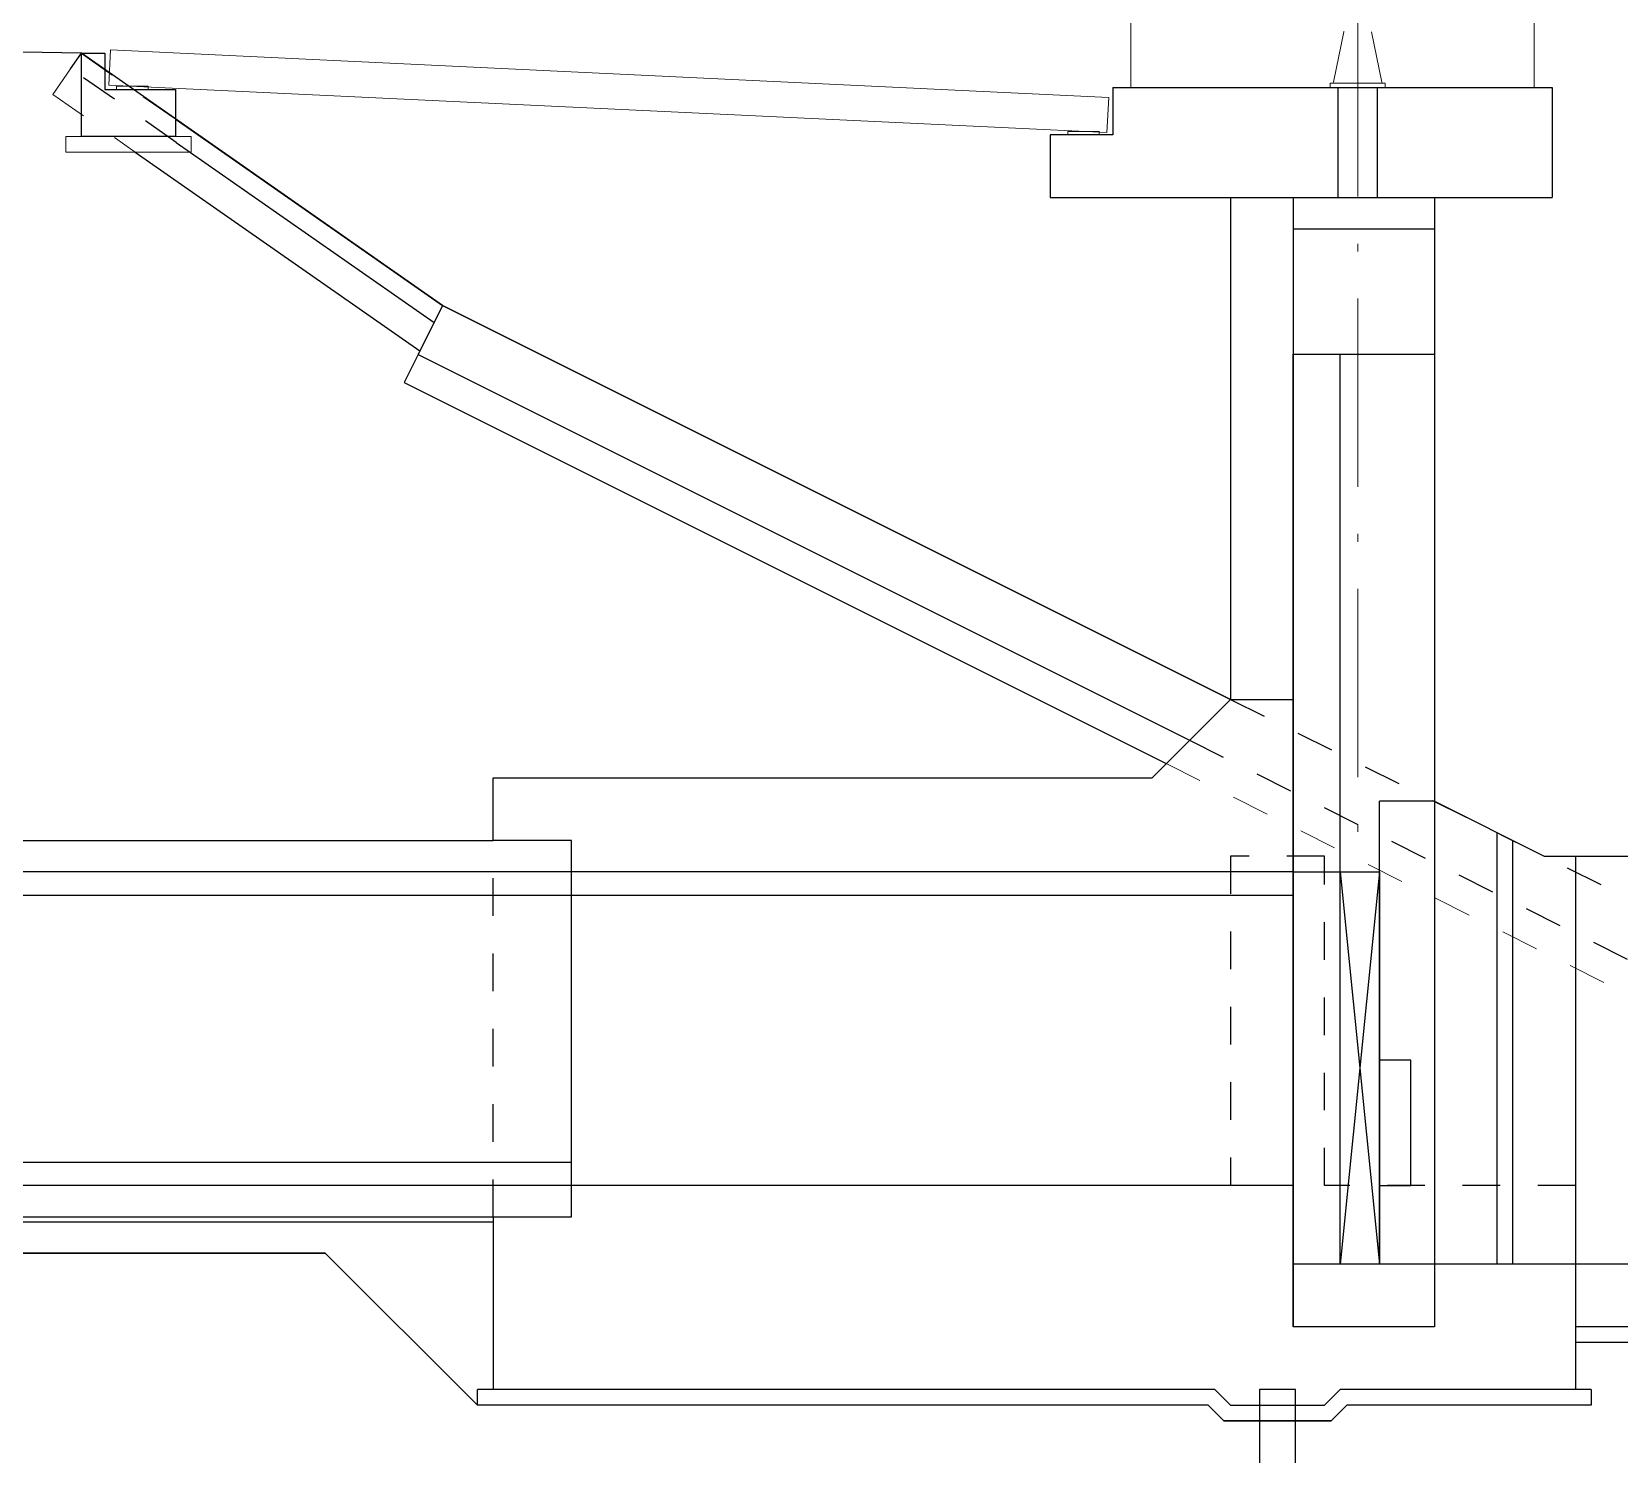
# Model space of a CAD drawing. Header units: millimetres. Extents: x -2078669 to -1085629, y -5987148 to 310365.
# Drawn here: x -1651006 to -1625708, y -5149931 to -5127259 of the extents above; entities that cross this region are included whole.
import ezdxf

# ---------------------------------------------------------------- set-up
doc = ezdxf.new("R2010")
doc.units = ezdxf.units.MM
doc.header["$LTSCALE"] = 500
doc.linetypes.add('SXF_跳び破線', pattern=[12, 6, -6])
doc.linetypes.add('一点短鎖線', pattern=[9.25, 6, -1.5, 0.25, -1.5])
for name, color, linetype, lineweight in [('D-BYP-STR1', 2, 'Continuous', 13), ('D-BYP-STR2', 6, 'Continuous', 25), ('D-BYP-STR3', 3, 'Continuous', 25), ('D-BYP-STR4', 6, 'Continuous', 25), ('D-BYP-STR7', 2, 'Continuous', 13)]:
    doc.layers.add(name, color=color, linetype=linetype, lineweight=lineweight)

msp = doc.modelspace()

# ---------------------------------------------------------------- linework, layer by layer
at = {"layer": 'D-BYP-STR1'}
for p, q in [((-1633490.9, -5128149.6, 708000), (-1633490.9, -5121646.1, 708000)), ((-1627065.9, -5128149.6, 708000), (-1627065.9, -5121646.1, 708000)), ((-1630259.2, -5128063.6, 708000), (-1630094.1, -5127259.1, 708000)), ((-1630094.1, -5127259.1, 708000), (-1630093.7, -5127257.1, 708000)), ((-1629490.8, -5128063.6, 708000), (-1629655.8, -5127259.1, 708000)), ((-1633490.9, -5128149.6, 708000), (-1627065.9, -5128149.6, 708000)), ((-1630312.5, -5128149.6, 708000), (-1630312.5, -5128084.6, 708000)), ((-1630312.5, -5128149.6, 708000), (-1629437.5, -5128149.6, 708000)), ((-1630307.5, -5128079.6, 708000), (-1629442.5, -5128079.6, 708000)), ((-1629437.5, -5128149.6, 708000), (-1629437.5, -5128084.6, 708000))]:
    msp.add_line(p, q, dxfattribs=at)
at = {"layer": 'D-BYP-STR1', "linetype": '一点短鎖線'}
msp.add_line((-1629875, -5126887.2, 708000), (-1629875, -5140649.6, 708000), dxfattribs=at)
at = {"layer": 'D-BYP-STR1', "lineweight": 25}
for p, q in [((-1630153.4, -5140649.6, 708000), (-1629528.4, -5146899.6, 708000)), ((-1629528.4, -5140649.6, 708000), (-1630153.4, -5146899.6, 708000)), ((-1629028.4, -5143649.6, 708000), (-1629528.4, -5143649.6, 708000)), ((-1629028.4, -5145649.6, 708000), (-1629028.4, -5143649.6, 708000)), ((-1629528.4, -5145649.6, 708000), (-1629028.4, -5145649.6, 708000))]:
    msp.add_line(p, q, dxfattribs=at)
at = {"layer": 'D-BYP-STR1', "elevation": 708000}
msp.add_lwpolyline([(-1649778, -5128109.3), (-1649751.2, -5127547.4), (-1633844.3, -5128305.6), (-1633871.1, -5128867.5)], close=True, dxfattribs=at)
for points in [[(-1649653.4, -5128127.1), (-1649153.4, -5128127.1), (-1649153.4, -5128177.1), (-1649653.4, -5128177.1), (-1649653.4, -5128127.1)], [(-1634495.7, -5128849.6), (-1633995.7, -5128849.6), (-1633995.7, -5128899.6), (-1634495.7, -5128899.6), (-1634495.7, -5128849.6)]]:
    msp.add_lwpolyline(points, dxfattribs=at)
at = {"layer": 'D-BYP-STR1', "lineweight": 25, "elevation": 708000}
msp.add_lwpolyline([(-1630153.4, -5146899.6), (-1630153.4, -5140649.6), (-1629528.4, -5140649.6), (-1629528.4, -5146899.6)], close=True, dxfattribs=at)
at = {"layer": 'D-BYP-STR1'}
for centre, radius, start, end in [((-1630307.5, -5128084.6, 708000), 5, 90, 180), ((-1630278.8, -5128059.6, 708000), 20, 270, 348.40568), ((-1629471.2, -5128059.6, 708000), 20, 191.59432, 270), ((-1629442.5, -5128084.6, 708000), 5, 0, 90)]:
    msp.add_arc(centre, radius, start, end, dxfattribs=at)
at = {"layer": 'D-BYP-STR2'}
for p, q in [((-1633778.4, -5128149.6, 708000), (-1626778.4, -5128149.6, 708000)), ((-1630187.5, -5129899.6, 708000), (-1630187.5, -5128149.6, 708000)), ((-1629562.5, -5129899.6, 708000), (-1629562.5, -5128149.6, 708000)), ((-1626778.4, -5128149.6, 708000), (-1626778.4, -5129899.6, 708000)), ((-1634778.4, -5129899.6, 708000), (-1626778.4, -5129899.6, 708000)), ((-1631903.4, -5129899.6, 708000), (-1631903.4, -5137899.6, 708000)), ((-1630903.4, -5129899.6, 708000), (-1630903.4, -5147899.6, 708000)), ((-1628653.4, -5129899.6, 708000), (-1628653.4, -5147899.6, 708000)), ((-1630903.3, -5130399.6, 708000), (-1628653.3, -5130399.6, 708000)), ((-1630903.4, -5132399.6, 708000), (-1628653.4, -5132399.6, 708000)), ((-1630153.4, -5146899.6, 708000), (-1630153.4, -5132399.6, 708000)), ((-1631903.4, -5137899.6, 708000), (-1633153.4, -5139149.6, 708000)), ((-1631903.4, -5137899.6, 708000), (-1630903.4, -5137899.6, 708000)), ((-1643654.2, -5140149.6, 708000), (-1643654.2, -5139149.6, 708000)), ((-1643654.2, -5139149.6, 708000), (-1633153.4, -5139149.6, 708000)), ((-1628653.4, -5139149.6, 708000), (-1628653.4, -5147899.6, 708000)), ((-1643654.2, -5139649.6, 708000), (-1643654.2, -5139399.6, 708000)), ((-1628653.4, -5139524.6, 708000), (-1629528.4, -5139524.6, 708000)), ((-1629528.4, -5146899.6, 708000), (-1629528.4, -5139524.6, 708000)), ((-1628653.4, -5139524.6, 708000), (-1626903.4, -5140399.6, 708000)), ((-1627653.4, -5146899.6, 708000), (-1627653.4, -5140024.6, 708000)), ((-1698903.4, -5140149.6, 708000), (-1643654.2, -5140149.6, 708000)), ((-1627403.4, -5146899.6, 708000), (-1627403.4, -5140149.6, 708000)), ((-1626903.4, -5140399.6, 708000), (-1626403.4, -5140399.6, 708000)), ((-1626403.4, -5140399.6, 708000), (-1626403.4, -5148899.6, 708000)), ((-1626403.4, -5140399.6, 708000), (-1611903.4, -5140399.6, 708000)), ((-1642404.2, -5140649.6, 708000), (-1700153.4, -5140649.6, 708000)), ((-1630903.4, -5140649.6, 708000), (-1642404.2, -5140649.6, 708000)), ((-1630903.4, -5140649.6, 708000), (-1630153.4, -5140649.6, 708000)), ((-1642404.2, -5141024.6, 708000), (-1700153.4, -5141024.6, 708000)), ((-1630903.4, -5141024.6, 708000), (-1642404.2, -5141024.6, 708000)), ((-1700153.4, -5145274.6, 708000), (-1642404.2, -5145274.6, 708000)), ((-1642404.2, -5145649.6, 708000), (-1700153.4, -5145649.6, 708000)), ((-1630903.4, -5145649.6, 708000), (-1642404.2, -5145649.6, 708000)), ((-1698903.4, -5146149.6, 708000), (-1643654.2, -5146149.6, 708000)), ((-1643654.2, -5146149.6, 708000), (-1643654.2, -5148899.6, 708000)), ((-1698903.4, -5146224.6, 708000), (-1643654.2, -5146224.6, 708000)), ((-1653153.4, -5146724.6, 708000), (-1646329.2, -5146724.6, 708000)), ((-1646329.2, -5146724.6, 708000), (-1651903.4, -5146724.6, 708000)), ((-1643904.2, -5149149.6, 708000), (-1646329.2, -5146724.6, 708000)), ((-1646329.2, -5146724.6, 708000), (-1643904.2, -5149149.6, 708000)), ((-1628653.4, -5146899.6, 708000), (-1630903.4, -5146899.6, 708000)), ((-1626403.4, -5146899.6, 708000), (-1628653.4, -5146899.6, 708000)), ((-1611903.4, -5146899.6, 708000), (-1626403.4, -5146899.6, 708000)), ((-1628653.4, -5147899.6, 708000), (-1630903.4, -5147899.6, 708000)), ((-1613653.4, -5147899.6, 708000), (-1626403.4, -5147899.6, 708000)), ((-1613757, -5148149.6, 708000), (-1626403.4, -5148149.6, 708000)), ((-1643654.2, -5148899.6, 708000), (-1643904.2, -5148899.6, 708000)), ((-1643904.2, -5149149.6, 708000), (-1643904.2, -5148899.6, 708000)), ((-1632153.4, -5148899.6, 708000), (-1643654.2, -5148899.6, 708000)), ((-1632153.4, -5148899.6, 708000), (-1631903.4, -5149149.6, 708000)), ((-1630403.4, -5149149.6, 708000), (-1630153.4, -5148899.6, 708000)), ((-1626403.4, -5148899.6, 708000), (-1630153.4, -5148899.6, 708000)), ((-1626153.4, -5148899.6, 708000), (-1626403.4, -5148899.6, 708000)), ((-1626153.4, -5148899.6, 708000), (-1626153.4, -5149149.6, 708000)), ((-1643655.1, -5149149.6, 708000), (-1643904.2, -5149149.6, 708000)), ((-1632257, -5149149.6, 708000), (-1643904.2, -5149149.6, 708000)), ((-1632258, -5149149.6, 708000), (-1643655.1, -5149149.6, 708000)), ((-1632257, -5149149.6, 708000), (-1632007, -5149399.6, 708000)), ((-1631903.4, -5149149.6, 708000), (-1630403.4, -5149149.6, 708000)), ((-1630299.9, -5149399.6, 708000), (-1630049.9, -5149149.6, 708000)), ((-1626404.4, -5149149.6, 708000), (-1630050.9, -5149149.6, 708000)), ((-1626153.4, -5149149.6, 708000), (-1630049.9, -5149149.6, 708000)), ((-1632007, -5149399.6, 708000), (-1630299.9, -5149399.6, 708000))]:
    msp.add_line(p, q, dxfattribs=at)
at = {"layer": 'D-BYP-STR2', "linetype": 'SXF_跳び破線', "ltscale": 0.2}
msp.add_line((-1643654.2, -5146149.6, 708000), (-1643654.2, -5140149.6, 708000), dxfattribs=at)
at = {"layer": 'D-BYP-STR2', "elevation": 708000}
for points in [[(-1631903.4, -5137899.6), (-1644458.1, -5131622.3), (-1650214.4, -5127602.1), (-1651464.4, -5127577.1)], [(-1633778.4, -5128149.6), (-1633778.4, -5128899.6), (-1634778.4, -5128899.6), (-1634778.4, -5129899.6)], [(-1643654.2, -5146149.6), (-1642404.2, -5146149.6), (-1642404.2, -5140149.6), (-1643654.2, -5140149.6)], [(-1643654.2, -5146149.6), (-1642404.2, -5146149.6), (-1642404.2, -5140149.6), (-1643654.2, -5140149.6)], [(-1630050.9, -5149149.6), (-1630300.9, -5149399.6), (-1632008, -5149399.6), (-1632258, -5149149.6)]]:
    msp.add_lwpolyline(points, dxfattribs=at)
for points in [[(-1630903.4, -5132399.6), (-1628653.4, -5132399.6), (-1628653.4, -5147899.6), (-1630903.4, -5147899.6)], [(-1630866.9, -5148899.6), (-1631441.9, -5148899.6), (-1631441.9, -5153899.6), (-1630866.9, -5153899.6)]]:
    msp.add_lwpolyline(points, close=True, dxfattribs=at)
at = {"layer": 'D-BYP-STR2', "linetype": 'SXF_跳び破線', "ltscale": 0.2, "elevation": 708000}
msp.add_lwpolyline([(-1626403.4, -5145649.6), (-1630403.4, -5145649.6), (-1630403.4, -5140399.6), (-1631903.4, -5140399.6), (-1631903.4, -5145649.6)], dxfattribs=at)
at = {"layer": 'D-BYP-STR3', "ltscale": 1500}
for p, q in [((-1648703.5, -5128657.4, 708000), (-1644458.1, -5131622.3, 708000)), ((-1648703.5, -5129023.3, 708000), (-1644593.7, -5131893.5, 708000)), ((-1644458.1, -5131622.3, 708000), (-1631903.4, -5137899.6, 708000))]:
    msp.add_line(p, q, dxfattribs=at)
at = {"layer": 'D-BYP-STR3', "linetype": 'SXF_跳び破線', "ltscale": 0.2}
for p, q in [((-1631903.4, -5137899.6, 708000), (-1621692.8, -5143005, 708000)), ((-1632557.3, -5138551, 708000), (-1622084.1, -5143787.6, 708000))]:
    msp.add_line(p, q, dxfattribs=at)
at = {"layer": 'D-BYP-STR3', "linetype": 'SXF_跳び破線', "ltscale": 0.2, "elevation": 708000}
msp.add_lwpolyline([(-1648703.5, -5129023.3), (-1650386.2, -5127848.1), (-1650214.4, -5127602.1), (-1648703.5, -5128657.4)], dxfattribs=at)
at = {"layer": 'D-BYP-STR3', "ltscale": 0.2, "elevation": 708000}
msp.add_lwpolyline([(-1644458.1, -5131622.3), (-1644849.4, -5132404.9), (-1632557.3, -5138551)], dxfattribs=at)
at = {"layer": 'D-BYP-STR4', "ltscale": 1500, "elevation": 708000}
msp.add_lwpolyline([(-1649839.4, -5128177.1), (-1648714.4, -5128177.1), (-1648714.4, -5128927.1), (-1650214.4, -5128927.1), (-1650214.4, -5127602.1), (-1649839.4, -5127602.1)], close=True, dxfattribs=at)
at = {"layer": 'D-BYP-STR7', "linetype": 'Continuous', "lineweight": 25}
msp.add_line((-1649356.5, -5129177.1, 708000), (-1644819.8, -5132345.5, 708000), dxfattribs=at)
at = {"layer": 'D-BYP-STR7', "linetype": 'SXF_跳び破線', "ltscale": 0.2}
msp.add_line((-1632930, -5138923.7, 708000), (-1622307.7, -5144234.8, 708000), dxfattribs=at)
at = {"layer": 'D-BYP-STR7', "linetype": 'SXF_跳び破線', "ltscale": 0.2, "elevation": 708000}
msp.add_lwpolyline([(-1650386.2, -5127848.1), (-1650672.5, -5128258), (-1649356.5, -5129177.1)], dxfattribs=at)
at = {"layer": 'D-BYP-STR7', "ltscale": 1500, "elevation": 708000}
msp.add_lwpolyline([(-1648714.4, -5128927.1), (-1648464.4, -5128927.1), (-1648464.4, -5129177.1), (-1650464.4, -5129177.1), (-1650464.4, -5128927.1), (-1650214.4, -5128927.1)], dxfattribs=at)
at = {"layer": 'D-BYP-STR7', "linetype": 'Continuous', "lineweight": 25, "elevation": 708000}
msp.add_lwpolyline([(-1644849.4, -5132404.9), (-1645073, -5132852.1), (-1632930, -5138923.7)], dxfattribs=at)

doc.saveas('drawing.dxf')
